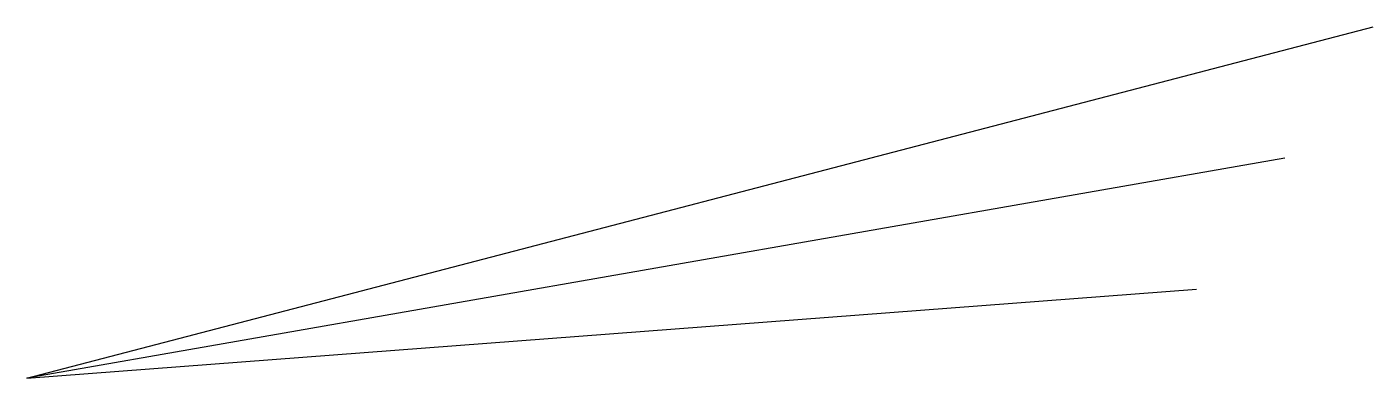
# Model space of a CAD drawing. Units: millimetres at full size, sheet at 1:100. Extents: x -8100 to 17082, y -15131 to -8571.
import ezdxf

# ---------------------------------------------------------------- set-up
doc = ezdxf.new("R2010")
doc.units = ezdxf.units.MM
doc.header["$LTSCALE"] = 100
doc.layers.add('0-0', color=7, linetype='Continuous')

msp = doc.modelspace()

# ---------------------------------------------------------------- linework, layer by layer
at = {"layer": '0-0'}
for p, q in [((-8100.2, -15131.4), (17081.6, -8571.4)), ((15428.6, -11020.4), (-8100.2, -15131.4)), ((-8100.2, -15131.4), (13775.5, -13469.4))]:
    msp.add_line(p, q, dxfattribs=at)

doc.saveas('drawing.dxf')
